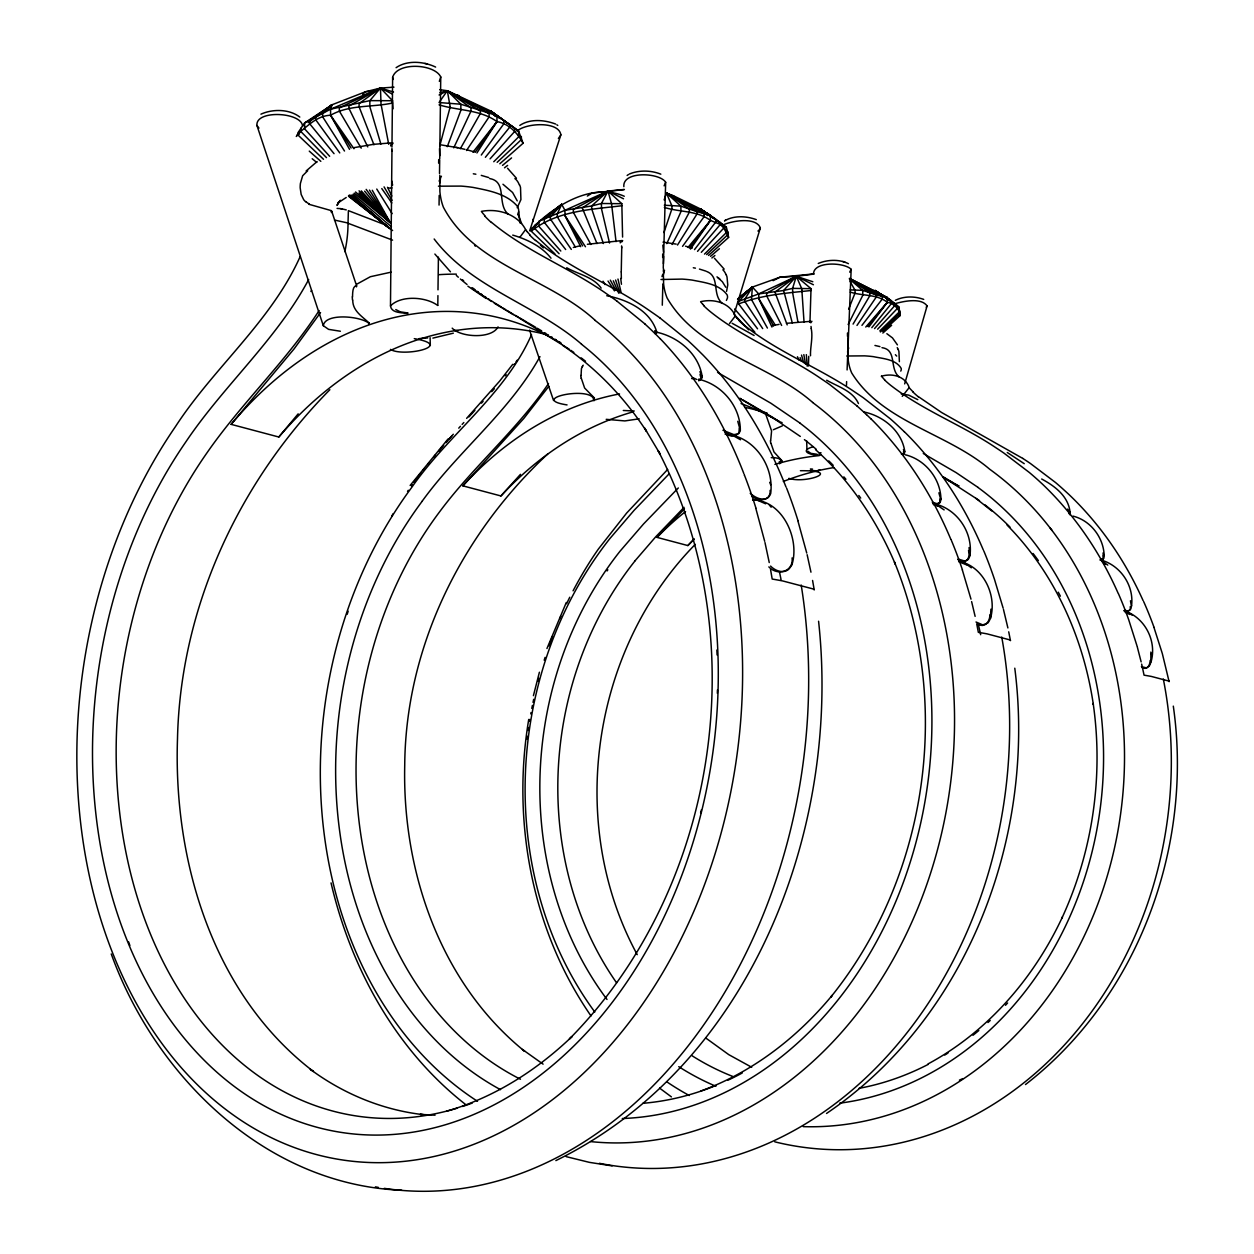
<?xml version="1.0" encoding="UTF-8"?>
<svg xmlns="http://www.w3.org/2000/svg" width="1254" height="1254" viewBox="0 0 1254 1254"><rect width="100%" height="100%" fill="white"/><g stroke="black" fill="none" stroke-linecap="round" stroke-linejoin="round"><path stroke-width="1.5" d="M393.96 87.169L380.464 88.062L365.557 91.746L332.122 104.725L330.586 109.192L330.586 115.243L349.537 149.336M439.511 173.522L439.684 160.183M407.519 313.484C401.985 312.481 391.452 313.328 390.48 305.945L391.953 150.872M439.746 155.731L439.496 148.615M323.501 159.274L297.935 134.993L297.935 132.767L304.644 122.908L332.122 104.725L326.51 110.038M300.741 128.221L300.725 131.404L297.935 134.993M391.938 148.27L391.938 149.79M391.969 146.89L392.627 77.34C397.142 61.65 434.527 63.797 440.75 76.949L439.715 159.054M663.554 256.318L663.256 268.074M437.803 305.271L437.928 295.63M437.991 289.846L438.414 257.101M439.057 205.076L439.182 195.436M567.059 404.917C526.382 398.662 594.239 384.9 594.02 400.747M882.785 331.385L899.902 315.773L899.071 307.214L887.174 297.464L849.413 278.31M662.284 305.192L662.864 283.968M663.413 263.669L665.655 182.269C659.808 172.503 622.298 170.748 623.849 186.674M1150.921 653.553L1150.859 656.014A23.246 3.198 -82.9 0 0 1151.078 661.783C1156.831 641.938 1145.89 619.319 1126.672 611.638L1125.12 611.529M808.407 366.011L808.752 356.34M809.99 321.494L811.024 288.671L796.321 276.319L779.972 277.212L752.369 287.088L739.139 297.794M806.651 440.922L806.933 448.869M781.885 460.673L773.969 451.957L770.959 443.305M813.501 274.093C813.423 260.91 844.522 262.29 851.168 269.312L847.093 369.946M846.466 385.464L846.622 381.592M792.12 557.889C793.657 571.824 777.527 576.229 768.859 566.902M899.902 315.773L899.902 310.945M519.971 222.946L518.67 210.327A60.239 21.067 0.4 0 0 517.244 206.111C506.381 193.586 488.511 190.483 473.009 187.41A60.521 21.24 0.5 0 0 461.049 186.094L438.43 186.188M810.774 322.811L811.918 321.29M583.188 365.196L581.448 368.504L581.072 375.542M440.75 76.949L439.339 81.338M847.892 346.088L848.253 335.649M990.738 611.905L990.942 609.162M939.826 498.967L939.748 502.446L938.07 504.124L933.007 503.826M439.276 181.36L439.386 180.137M390.433 349.396C403.224 357.5 455.876 345.775 414.275 338.643M302.575 126.215C301.916 112.092 255.252 109.474 256.945 125.494L323.313 325.695L328.595 329.363L340.383 331.244M770.113 490.377C771.053 501.459 757.761 501.851 751.522 495.847M990.472 618.347C997.275 595.525 983.34 566.197 959.263 561.431M526.993 738.951L527.323 736.27M528.733 719.42C511.601 821.292 531.9 930.468 590.995 1015.928M528.106 730.533L528.545 727.461M665.655 182.269L664.118 185.827M621.247 271.805L621.733 248.261M990.002 614.632C989.861 620.056 986.616 626.953 980.032 625.182L977.101 623.489M621.216 271.993L621.357 278.498M791.995 564.613C800.052 538.17 782.057 500.127 752.619 499.907M899.369 361.669L898.93 351.59A18.575 17.964 25.5 0 0 898.648 350.665L898.146 349.302M851.168 269.312L849.71 272.134M529.501 721.363L529.815 719.435M530.771 713.918L531.022 712.538M533.201 221.519L533.169 219.137M531.806 708.416L532.401 705.391M529.69 230.814L560.867 134.836C558.845 120.76 525.301 123.096 517.009 131.168M384.806 224.685L348.393 210.641L348.016 223.243A94.677 63.531 -73 0 1 344.85 251.646M533.028 702.365L533.671 699.34M621.655 241.991L622.689 240.58M518.592 211.754L517.667 214.591M390.48 305.945C400.951 294.972 426.141 296.743 437.74 305.49M533.42 695.656L539.408 672.222M662.551 274.798L662.002 276.585M439.668 146.263L450.186 106.872L447.333 90.743L439.762 89.661M734.295 313.484L760.347 227.946C756.146 216.707 731.881 220.641 722.555 225.203M904.683 383.896L927.082 305.929C921.251 297.464 903.789 301.117 894.4 303.876M1150.153 660.497C1150.106 664.354 1147.927 669.432 1143.146 668.225L1142.175 667.614M765.159 412.582L771.586 430.906L770.661 440.718M813.752 274.093L796.321 276.319L792.591 288.373L792.732 293.264L797.936 322.027M664.15 199.919L666.454 193.053L673.649 195.843L700.453 208.932L726.317 227.193L728.637 237.382L708.541 255.44M663.93 232.586L671.956 208.728L671.893 205.844L666.454 193.053L710.344 215.061L710.469 220.422L690.484 249.076M531.524 334.693C505.08 394.916 448.446 434.307 411.594 487.602A397.847 315.209 -81.8 0 0 477.492 1101.278M726.552 291.398L727.759 284.893L727.022 277.103A20.707 20.033 15.8 0 0 726.724 276.068L726.176 274.563M447.286 146.671L460.876 110.274L460.829 104.207L447.333 90.743L439.935 92.655M560.867 134.836L558.391 138.489M546.948 648.522L566.306 602.469M300.192 256.506C271.146 321.494 213.682 367.657 175.372 426.736A450.672 329.677 -81.4 0 0 189.401 1076.59A450.672 329.677 -81.4 0 0 673.226 954.09A450.672 329.677 -81.4 0 0 595.195 320.475M848.644 309.142L855.103 292.856L855.024 290.254L849.757 280.927M898.867 316.337L899.839 314.002M666.799 243.621L680.985 211.55L680.859 206.126L666.454 193.053L704.137 213.682L710.344 215.061M392.439 144.038L393.098 143.066M296.822 135.244L300.913 130.322M453.76 147.831L470.971 111.167L470.955 107.938L447.333 90.743L439.104 94.99M760.347 227.946L759.407 229.592M338.596 202.113L336.981 205.405L340.367 200.295L338.204 202.787L346.214 197.489M848.143 324.52L862.846 295.223L862.689 290.348L849.46 279.078M819.724 469.717L817.106 470.814M308.672 279.548C276.491 339.803 223.792 385.401 185.921 441.769A423.899 309.863 -81.4 0 0 197.207 1053.015A423.899 309.863 -81.4 0 0 651.97 940.813A423.899 309.863 -81.4 0 0 581.464 344.207M539.972 356.622C509.594 411.563 458.572 450.782 422.096 501.286M624.414 189.448L607.986 191.063L601.434 203.493L601.528 208.932L609.522 243.041M927.082 305.929L926.236 307.214M672.066 244.514L689.386 212.083L689.324 209.199L666.454 193.053L697.099 211.722L704.137 213.682L704.199 216.55L682.537 246.364M726.395 300.411L727.398 298.154A53.342 16.663 -1.6 0 0 727.085 294.815C719.341 284.141 704.356 282.542 692.302 280.112A53.546 16.788 -1.5 0 0 682.098 279.093L660.999 279.517M460.328 148.724L480.423 113.377L480.392 111.089L447.333 90.743L439.041 102.546L460.829 104.207L496.913 115.603L518.56 130.949L523.059 143.285L499.829 163.772M853.081 324.096L869.947 295.505L869.853 292.919L849.554 278.905L876.374 294.972L887.174 297.464L887.346 302.292L868.912 326.918M677.489 245.047L697.146 213.76L697.099 211.722L680.859 206.126L664.322 205.217M476.928 152.957L496.976 121.591L496.913 115.603L490.439 110.869L447.333 90.743L489.076 113.659L489.107 116.873L466.472 150.527M319.127 310.553C285.959 361.779 240.737 403.757 206.173 453.995A405.669 297.903 -81.5 0 0 146.765 924.762A405.669 297.903 -81.5 0 0 457.005 1108.222M320.538 312.591L294.094 348.878L231.112 424.354L278.811 437.019A396.123 296.054 -81.5 0 1 546.368 334.552M607.093 570.946L607.845 569.802M548.484 383.599C516.789 430.216 472.93 466.801 439.449 512.024A358.519 284.815 -81.8 0 0 520.457 1079.239M548.797 386.373L523.843 418.413L462.851 485.847L500.942 495.957A351.104 282.526 -81.9 0 1 633.113 411.829M856.984 325.429L876.436 296.79L876.374 294.972L862.689 290.348L850.118 289.909M407.534 491.38L408.318 490.267M517.212 360.196L515.88 362.061M475.658 151.593L496.976 121.591C508.889 123.66 517.714 133.159 523.059 143.285M411.437 485.831L412.237 484.718M481.285 155.041L503.889 123.707L503.857 120.525L490.439 110.869L486.881 111.59M413.82 482.524L416.109 479.42M514.015 364.616L514.642 363.77M519.987 237.147L525.598 229.576A64.001 43.075 -48.9 0 0 522.275 224.482C514.25 214.606 501.098 210.076 488.637 210.562A64.205 43.357 -48.9 0 0 481.395 211.377A98.752 70.224 -69.4 0 0 483.025 213.556L483.731 214.324A115.337 82.435 -68.2 0 0 484.859 215.719M417.268 477.868L420.764 473.244M689.324 248.104L710.469 220.422L720.298 224.466L723.84 228.009L728.637 237.382M729.467 323.595L735.314 315.992A56.994 33.764 -49.6 0 0 732.963 311.713C727.132 303.405 716.363 299.957 706.551 300.772A57.151 33.968 -49.6 0 0 700.61 301.681A87.122 67.183 -67.5 0 0 702.193 303.656L702.883 304.377M694.497 249.609L715.83 221.942L715.752 219.089L700.453 208.932L696.754 209.324M861.953 325.35L882.252 299.063L882.158 296.493L849.71 278.764M903.57 454.559L903.554 451.487M410.136 485.455L448.039 438.978M512.729 364.334L499.719 381.028L466.629 418.366M423.115 470.187L424.322 468.651M472.962 152.173L496.976 121.591C479.968 109.459 458.29 110.775 439.057 104.834M902.253 396.342L909.181 387.611A51.163 26.914 -49.8 0 0 907.52 383.975C903.256 376.874 894.274 374.225 886.421 375.228A51.289 27.055 -49.8 0 0 881.452 376.184M427.975 464.058L429.197 462.538M635.12 560.695L655.873 536.634L684.088 507.353M485.376 157.299L509.829 126.999L509.814 124.757L490.439 110.869L495.455 116.528M278.811 437.019L298.17 413.851M867.784 326.463L887.346 302.292L891.563 303.374L897.535 308.249L899.996 313.469L880.402 331.949M505.221 375.871L506.177 374.711M871.812 327.67L891.563 303.374L891.469 300.819L875.261 290.552L871.514 290.709M433.743 456.973L435.436 454.936M687.976 247.446L710.469 220.422C697.052 210.39 679.637 212.302 664.369 207.427M393.521 92.044L380.464 88.062L369.852 100.633L330.586 109.192L304.644 122.908L304.628 128.88L329.661 156.295M697.553 251.349L720.298 224.466L720.251 222.475L700.453 208.932L702.977 211.942M438.853 450.876L439.699 449.857M438.869 451.017L443.665 445.436M446.063 442.631L453.305 434.245M329.865 389.712C238.385 482.539 180.325 607.861 177.488 738.919C173.271 861.341 212.851 994.626 313.453 1071.48L310.24 1069.27C343.847 1094.178 383.802 1110.574 425.498 1114.9L420.168 1114.383L435.06 1115.182M865.762 327.028L887.346 302.292C876.64 293.875 862.438 296.163 850.181 292.057M494.295 388.771L491.74 391.671M500.942 495.957L520.488 474.325M517.197 207.741L520.912 199.605L520.52 187.614A23.34 22.462 5.8 0 0 520.206 186.454L519.611 184.777M448.948 439.182L452.067 435.64M874.54 328.579L894.964 305.38L894.901 303.578L875.261 290.552L877.878 293.42M306.133 170.983L317.09 161.562M812.811 281.727L796.321 276.319L783.64 290.505L758.701 293.906L738.606 301.383L738.684 303.938L757.557 328.814M490.063 158.866L514.751 131.388L514.72 128.237L490.439 110.869L495.738 116.293M458.745 428.163L460.437 426.282M462.13 424.401L463.823 422.535M481.458 403.161L483.088 401.358M468.949 416.908L470.658 415.027M471.19 414.447L474.905 410.356M694.261 539.251A313.923 267.478 -82.4 0 0 687.866 545.568L657.018 537.386L684.433 508.889M701.299 252.32L723.84 228.009L723.777 225.171L700.453 208.932L704.434 213.133M687.866 545.568L694.026 539.016M554.926 253.888L531.241 231.206L531.21 229.2C553.625 206.017 591.7 181.955 624.288 196.251M695.28 544.346C591.386 650.089 566.275 824.348 637.236 954.655M547.732 453.979C461.691 534.141 405.512 646.735 404.728 765.41C402.268 871.42 440.436 983.277 524.736 1051.354L522.401 1049.441L543.107 1064.16M877.643 329.175L897.535 308.249L897.441 305.71L875.261 290.552L880.716 295.772M738.606 301.383L752.369 287.088L758.701 293.906L758.842 298.765L771.947 327.043M667.661 469.451L626.655 513.058L598.487 548.907A364.632 307.967 -82.3 0 0 593.314 556.478L590.179 561.29A369.475 312.152 -82.3 0 0 573.078 590.838M669.087 473.871L634.085 510.347L609.805 538.656A354.521 298.593 -82.3 0 0 594.804 1012.009M678.32 487.963L643.506 524.015L620.056 551.18A333.564 280.818 -82.3 0 0 607.014 999.454M493.762 161.735L518.639 136.858L518.56 130.949L490.439 110.869L496.098 116.12M704.513 254.107L726.458 232.476L726.317 227.193L700.453 208.932L707.491 215.547M879.853 330.868L899.259 311.964L899.071 307.214L875.261 290.552L881.06 295.348M706.66 254.593L728.025 234.482L727.963 231.692L725.063 229.294M497.148 162.346L521.382 139.586L521.351 136.451M427.677 337.953L419.118 338.611M623.52 198.79L607.986 191.063L591.653 205.969L564.943 210.296L538.954 221.19L539.016 226.535L560.804 251.019M396.092 67.685C407.284 59.91 423.789 61.399 435.624 67.073M296.257 136.482L299.126 133.943M324.943 111.073L332.122 104.725L309.628 120.478L309.613 123.676L334.05 153.678M757.949 231.049L758.733 230.344M882.832 333.047L891.625 325.303M548.797 215.563L561.682 204.339L564.943 210.296L565.021 215.704L580.696 246.677M362.641 94.222L365.557 91.746L375.087 90.57M710.516 256.333L719.404 248.731M551.211 213.18L561.682 204.339L557.293 213.948L557.325 216.817L575.241 246.85M1025.49 1084.538C1138.444 997.196 1193.432 846.309 1173.305 706.127M502.509 165.387L511.569 157.91M531.241 231.206C556.635 210.797 590.728 209.512 621.874 205.75L621.827 203.697L607.986 191.063L564.943 210.296M321.714 113.252L332.122 104.725L322.654 113.597L322.654 116.81L344.505 151.013M531.21 229.2L537.025 224.466M548.625 214.998L561.682 204.339L550.365 216.989L550.381 219.011L571.307 249.405M737.665 299.095L752.369 287.088L751.475 299.534L767.417 328.062M737.587 299.126L752.369 287.088L744.672 299.455L744.719 301.273L762.698 328.611M711.88 257.963L714.905 255.502M539.126 222.021L534.627 225.563L534.659 228.4L559.096 253.716M542.136 219.669L561.682 204.339L544.236 219.419L544.267 222.272L565.679 249.53M504.516 167.801L507.619 165.403M519.814 125.416C530.113 118.534 544.534 119.82 555.632 124.052M356.92 284.109L370.385 276.711L391.107 272.149M308.202 122.626L332.122 104.725L315.647 117.374L315.632 119.647L339.756 152.925M813.407 284.752L796.321 276.319L774.956 292.135L787.198 324.896M724.765 220.72C734.076 215.296 746.475 216.001 756.303 219.638M724.514 220.892L725.533 220.14M826.527 1113.458C968.417 1017.386 1036.196 835.321 1014.784 668.194M392.33 94.05L380.464 88.062L359.099 103.58L359.099 106.825L373.958 144.79M627.125 175.466L628.254 174.698M616.043 241.63L611.56 203.838L607.986 191.063L582.248 207.945L597.014 243.621M587.327 196.063L591.998 193.085L624.053 189.605M779.471 463.776C786.65 459.293 774.737 457.114 771.226 457.663M928.038 1063.925C987.76 1031.838 1033.954 978.073 1062.42 917.05L1061.966 918.022C1092.704 851.45 1103.63 776.022 1093.174 703.447L1093.331 704.45C1083.456 637.863 1054.724 573.203 1007.056 525.05M895.325 300.317C903.946 296.007 914.793 296.101 923.712 299.392M307.685 170.763L302.653 175.748L300.411 183.382A37.808 35.504 24 0 0 300.176 187.802L301.164 194.448L303.672 199.668A15.283 14.186 12.4 0 0 305.631 201.753M260.942 114.161C272.776 108.832 289.235 108.941 299.784 117.045M804.033 322.043L801.776 288.749L796.321 276.319L766.617 293.279L766.68 295.866L781.634 325.444M393.051 108.816L392.518 100.712L380.464 88.062L348.91 105.994L348.91 108.283L367.783 146.906M939.81 502.666L936.832 503.622L932.271 502.211M773.342 429.746L782.324 425.874M607.986 191.063L573.313 209.387L573.36 212.287L590.9 244.514M629.132 174.118C638.96 169.901 650.967 170.23 660.827 174.165M818.266 263.465C827.546 259.515 839.318 259.076 848.441 263.685M555.867 1160.608C751.099 1064.991 841.23 829.113 818.58 621.247M773.122 280.661L779.972 277.212L813.909 273.905M388.709 144.32L381.028 104.176L380.464 88.062L339.364 107.875L339.364 111.104L361.215 148.16M758.701 293.906L796.321 276.319M698.697 380.808L701.19 379.084L700.045 374.429M738.684 303.938C761.774 294.831 786.572 293.123 811.087 290.52M330.586 109.192L380.464 88.062M700.829 1091.011C752.541 1072.248 797.34 1037.513 832.186 995.331L830.681 997.228C927.364 877.549 952.617 704.403 894.447 562.027L895.34 564.206C877.079 521.021 850.541 481.019 815.523 449.622M639.211 418.82L624.868 420.921L606.215 419.338M1069.96 514.595L1070.085 514.548A22.541 1.097 79.4 0 0 1070.038 512.102C1068.345 496.192 1054.786 486.035 1041.682 479.012M453.337 333.172L432.881 338.11M446.612 1111.185C494.045 1097.626 536.618 1070.43 572.059 1036.494L569.347 1039.033C718.072 888.647 755.801 638.396 658.193 450.782L660.027 453.901L644.556 428.037L646.515 431.36C624.508 397.565 596.12 368.033 562.701 345.383M812.984 446.8C797.121 451.377 813.438 456.268 820.853 454.794M573.313 247.461L580.006 245.8M698.306 379.554L700.625 379.335A29.093 5.455 78.1 0 0 702.224 376.952C698.917 353.534 677.568 336.229 655.278 331.918M846.795 355.995L864.539 355.854A48.138 13.402 -2.8 0 1 873.395 356.653C882.847 358.644 895.795 359.208 901.203 368.41A47.981 13.308 -2.9 0 1 900.764 371.106M353.471 147.737L373.473 144.351L392.345 142.784M772.15 325.617L779.047 324.394M457.867 330.711L454.136 330.413M587.389 244.295L622.25 240.549M753.043 500.001L756.867 499.923L765.661 503.826M786.446 323.328L810.868 321.322M392.533 103.016C371.921 107.546 349.552 104.443 330.586 115.243C318.265 115.65 309.534 124.193 300.725 131.404L326.51 157.659M388.521 188.131L391.969 187.928M800.413 470.72C843.613 470.266 806.024 484.044 788.844 478.354M392.518 100.712L369.852 100.633L369.852 106.747L380.887 144.132M621.827 203.697L601.434 203.493L591.653 205.969L591.7 208.869L603.346 243.542M811.024 288.671L792.591 288.373L783.64 290.505L792.356 323.156M901.438 454.199L904.15 453.807A25.441 2.853 79 0 0 904.761 451.393C901.83 430.984 883.161 415.905 863.896 411.97M623.301 410.481L634.242 411.014M1100.04 559.989L1103.065 559.143L1102.956 555.052M725.031 434.009C753.936 436.063 774.329 465.908 770.693 493.606A29.877 6.96 -84.2 0 1 767.809 497.869C761.993 501.177 754.673 497.336 750.221 493.277M816.667 470.799L810.178 470.454M337.075 208.399L340.931 208.697M817.091 454.277L810.868 453.352L807.811 451.189M408.067 313.014L400.261 311.838L395.794 309.581M958.667 561.698L966.85 564.958M401.703 1190.234C266.036 1185.046 155.559 1076.669 111.245 953.949M933.086 503.528C956.457 507.917 973.245 532.135 969.953 555.6M663.037 242.132L676.172 244.107M439.919 144.696L457.867 147.753M691.644 378.52L694.026 378.849M341.605 208.807L346.261 209.888M340.477 208.634L341.997 208.854M612.14 1165.891L589.427 1162.364L566.181 1156.643M426.862 63.782L424.84 63.468M901.25 393.944L908.821 395.151L917.803 399.665M473.307 173.789L475.877 174.212M489.734 178.585C507.415 181.611 496.788 203.744 507.87 213.901M606.748 295.74C627.188 299.565 650.826 310.647 656.908 332.514M693.305 267.76L695.421 268.152M1124.524 610.181L1128.067 611.043L1130.465 609.569A23.105 1.834 -83.2 0 0 1131.547 605.76C1134.227 585.383 1120.23 564.99 1100.385 559.848L1107.784 565.099M667.912 194.731L673.649 195.843M726.082 434.495L732.179 436.298M874.947 345.446L879.932 346.606M881.97 347.671C897.347 349.756 889.133 368.582 899.008 376.78M1100.667 559.425L1103.708 558.579A22.838 1.63 88 0 0 1104.178 555.444C1103.551 537.496 1090.572 520.457 1073.001 516.115M451.174 93.846L458.76 95.445L461.174 98.314M512.729 235.109C526.837 239.2 541.775 246.364 551.008 258.214M933.572 504.719L937.553 506.052M1125.246 612.265L1129.744 614.46M456.19 147.361L464.983 149.367M842.751 261.49L844.757 261.945M1162.364 653.742L1169.104 681.659A54.721 3.574 6.5 0 0 1169.136 681.141L1151.438 676.455A55.364 3.621 6.5 0 0 1144.056 675.169L1142.457 667.63M812.576 580.461L814.238 589.913A69.236 6.066 7 0 0 812.796 588.863L782.778 580.963A70.13 6.16 7.1 0 0 772.198 579.05L770.52 569.347M1008.718 631.828L1010.458 640.637A61.101 4.624 6.7 0 0 1009.909 639.901L987.117 633.881A61.838 4.687 6.7 0 0 978.355 632.345L976.803 624.335M481.27 175.372L488.778 177.582M685.53 246.192L692.349 248.01M466.99 149.822L475.282 152.157M699.45 269.077L706.018 271.146M905.247 454.779C925.233 459.56 940.704 478.809 940.97 499.437A25.801 3.558 87.6 0 1 939.81 502.65M698.807 379.319C721.975 384.508 740.487 406.515 740.33 430.483A29.5 6.458 86.8 0 1 738.151 433.837L733.872 434.636L722.931 430.263M696.66 379.445L693.164 377.815M706.77 271.538C720.094 276.538 711.99 294.361 721.975 303.06M782.104 422.645L779.863 421.846A358.769 285.191 -81.8 0 0 741.083 403.6M944.356 478.401A320.021 270.19 -82.3 0 1 957.319 485.298L959.091 485.925M392.58 240.141L346.527 222.695L336.025 220.406A13.763 4.64 1.8 0 0 334.505 220.296M958.307 559.08L964.812 561.071L968.135 559.582A26.13 3.887 -83.5 0 0 969.953 555.522A26.052 1.975 89.3 0 1 969.264 549.926L969.06 547.559M566.73 267.776C578.078 274.203 593.456 276.993 601.152 288.122M1141.438 666.595L1146.501 667.927L1149.275 666.062A23.324 1.724 -74.3 0 0 1151.094 661.704M751.71 1067.264L728.746 1054.63L705.971 1038.155M826.684 380.228C837.876 386.64 852.892 390.919 858.457 403.553M732.164 323.297L754.109 335.476M849.695 278.686L887.174 297.464M447.333 90.743L496.913 115.603M309.017 204.308L331.526 210.688L356.7 286.069M740.534 439.762L731.145 434.542M724.828 432.269L729.013 434.699L735.926 435.436L738.919 432.818L739.28 428.225M923.289 453.509L956.097 472.601L978.042 487.398M739.891 398.223L741.239 398.991M742.587 399.76L771.539 416.657M740.895 399.148L774.862 419.149L800.303 436.439M717.554 372.375L770.912 403.255L800.005 423.084M957.758 559.441L960.83 561.306C967.649 563.657 970.392 555.851 968.496 550.569M943.321 476.912L953.824 483.151M518.341 317.121L515.535 315.475M519.767 317.952L526.931 322.153M943.353 477.225L979.499 500.644M528.404 323.015L535.74 327.357M513.356 314.676L494.123 303.123M507.118 310.49L569.347 349.286M537.214 328.234L541.634 330.868M505.723 309.66L502.948 307.998M1007.244 452.475L1024.252 463.698M501.569 307.152L495.001 303.107M544.581 332.655L546.054 333.564M954.702 483.683L957.319 485.298M772.464 417.221L773.389 417.801M962.806 561.604L971.364 567.811M547.528 334.457L548.5 335.053M774.314 418.366L775.238 418.946M551.415 336.871L552.387 337.483M1132.331 615.275L1126.672 611.638M776.163 419.51L777.088 420.09M778.013 420.67L778.938 421.266M493.684 302.292L491.098 300.647M491.505 301.493L471.629 288.028M555.287 339.317L556.259 339.928M886.86 333.705L892.456 337.875L897.425 344.866M1022.731 458.4L941.582 412.488L918.383 396.64M559.174 341.793L560.13 342.42M488.511 298.985L489.797 299.816M502.964 184.244L512.588 192.489L517.228 200.875M934.998 503.732L944.137 509.908M484.671 296.446L485.941 297.292M810.523 355.76C810.084 347.468 813.125 337.639 811.228 328.579M467.914 286.194L486.129 298.499M480.862 293.859L482.132 294.737M1123.819 610.635L1124.838 611.356C1127.754 612.344 1131.421 609.977 1130.215 606.717M392.612 230.548L348.471 196.22M570.836 350.336L573.799 352.437M477.319 291.383L478.495 292.213M556.886 124.82L557.779 125.447M716.974 276.852L722.398 281.774L725.752 287.229M659.917 317.92L688.117 340.712A452.255 339.019 -81.3 0 1 698.102 350.211L703.039 355.086A457.82 342.781 -81.5 0 1 786.023 487.069M812.67 402.456C768.138 363.174 698.243 351.716 667.128 298.013A54.33 41.821 -67.6 0 1 663.632 284.109L663.382 274.642A12.274 5.847 78.3 0 1 664.526 270.3M976.004 622L982.822 624.915L987.901 622.972A26.381 3.778 -74.5 0 0 990.488 618.285A26.303 1.756 -83 0 1 990.77 611.764M616.717 300.944L645.167 324.128M474.984 289.69L472.664 287.965M659.62 1088.127L671.423 1096.905M514.892 178.601L515.974 179.463A15.894 14.593 -74.1 0 1 519.313 184.902M1102.297 561.792L1105.072 564.316M595.242 320.413C549.095 277.808 474.059 265.582 443.352 207.129A61.524 43.639 -69.4 0 1 439.888 191.627L439.841 181.031A14.013 7.555 75.2 0 1 441.424 176.25M581.511 344.129C535.803 304.612 471.504 288.232 434.166 238.997M581.166 357.86L585.54 361.246M975.863 498.34L991.867 510.989M714.466 258.246L724.185 269.14M467.037 284.517L460.343 279.015M348.534 195.64L389.602 228.447L352.029 195.154M466.504 1105.197C396.264 1050.742 350.979 968.621 331.04 882.894M348.863 195.42L389.602 228.447L369.162 210.829M358.111 202.725L361.105 205.17M364.099 207.631L389.602 228.447L351.073 195.263M312.199 158.741L316.713 162.424M354.239 193.147L390.276 222.648L372.281 190.263M700.453 208.932L707.695 214.92M490.439 110.869L499.264 118.174M349.662 195.028L389.602 228.447L364.271 207.239M717.931 277.542L718.777 278.247M719.059 278.482L719.937 279.219M353.142 194.198L391.467 226.849M744.97 325.821C778.687 352.766 819.897 368.002 855.338 392.377A516.162 409.98 -85.2 0 1 863.426 397.863L890.183 418.711A400.653 323.203 -81.7 0 1 899.651 427.332L904.338 431.752M462.538 279.83L463.635 280.771M856.937 405.873L829.897 384.712A527.417 414.369 -84.7 0 0 821.746 379.116C785.976 354.396 744.327 339.003 710.328 311.666A137.109 106.465 -63.5 0 1 703.823 305.819M309.268 151.123L320.836 161.343M355.556 191.987L390.276 222.648L369.475 190.091M540.49 245.267L543.405 247.853M535.615 240.313C570.695 269.485 614.35 285.598 651.39 311.948A582.169 429.244 -84.3 0 1 659.917 317.905M491.458 222.287C526.743 251.866 570.836 268.152 608.127 294.878A596.575 433.21 -83.9 0 1 616.717 300.929M456.315 275.394L458.321 277.228M866.53 414.604L871.232 419.149M507.572 168.271L516.46 178.272M359.02 192.975L390.276 222.648L366.168 189.37M258.951 128.112L256.945 125.494M895.372 354.694L896.704 356.089M770.567 566.071C774.8 570.57 782.809 573.815 788.28 569.677A30.174 6.897 -74.9 0 0 791.995 564.551M1069.066 513.466L1069.772 514.595M655.262 333.752L660.2 338.768M359.067 190.843L390.276 222.648L364.616 191.157M450.468 271.805L434.872 254.045M734.107 314.472L748.716 329.833M361.293 190.906L390.276 222.648M736.913 317.889L737.571 318.641A99.568 78.312 -64.3 0 0 739.452 320.695M734.64 308.97L754.845 332.185M769.251 504.954L771.179 507.196M527.244 231.677L527.918 232.492A112.468 82.231 -66.5 0 0 529.878 234.749M356.575 285.771C352.374 285.708 352.656 293.734 352.531 296.963M353.957 148.724L330.586 115.243L351.104 148.05M381.796 188.586L391.812 202.944M737.744 421.328L740.33 430.483M585.461 246.756L565.021 215.704L582.593 245.941M608.033 281.068L614.491 290.881M654.76 330.695L655.732 332.216M376.749 189.056L392.141 213.65M775.223 325.052L758.842 298.765L773.624 326.056M384.069 186.893L392.016 200.358M603.064 281.225L605.024 284.58M392.627 185.09L391.64 180.842M610.306 280.144L615.855 290.317M368.927 322.827C362.218 316.416 352.609 310.945 352.75 300.145M369.225 323.61C361.826 316.243 325.115 312.512 323.313 325.695M797.45 356.763L799.206 360.227M387.502 187.285L391.797 196.063M1117.988 592.907L1117.878 592.672A369.413 312.465 -82.3 0 0 1042.779 484.452L1038.343 480.345A364.71 308.406 -82.4 0 0 1029.283 472.444L1003.827 453.039A470.626 392.831 -85.8 0 0 996.146 447.897C962.21 425.043 923.101 410.56 890.732 385.354A122.171 100.492 -60.6 0 1 884.556 379.931M613.3 280.802L618.739 293.185M983.277 549.957L983.23 549.816A405.622 326.855 -81.9 0 0 904.353 431.721M950.908 539.533L950.971 539.675A414.275 330.053 -81.8 0 0 871.248 419.118M769.69 482.304L770.661 484.734M800.099 357.625L801.541 361.262M518.341 215.124L521.586 223.384M744.327 474.874L744.28 474.733A470.25 346.919 -81.4 0 1 755.896 508.042M699.936 371.607L700.672 373.582M1153.931 627.329L1162.129 652.942M393.16 79.472L392.627 77.34M529.549 330.115L553.578 400.543M615.589 280.034L619.868 292.809M962.335 569.974L970.988 599.146M797.857 520.739L806.745 553.061M755.754 508.136L764.674 541.258M801.525 355.086L803.673 362.61M1137.002 645.888L1128.725 619.789A370.494 313.594 -82.2 0 0 1118.38 593.581M1137.237 646.719L1141.14 661.893M1003.137 608.174L994.563 579.614A406.641 327.435 -82 0 0 983.763 550.819M1003.466 609.444L1007.887 627.941M971.615 601.606L975.126 616.372M938.917 492.791L939.481 494.969A25.723 2.508 81.8 0 0 940.97 499.39M594.521 398.129L584.63 388.035L581.354 378.394M807.137 554.707L810.962 572.185M617.956 279.046L621.059 292.323M764.971 542.527L769.251 562.56M662.833 245.157L663.523 252.352M1141.657 664.103L1142.253 666.752M803.83 354.616L805.57 364.209M620.714 278.451L621.451 284.266M452.192 328.156C460.579 337.373 491.693 339.254 498.057 326.871M811.024 326.448L811.15 327.702A19.28 2.414 89 0 1 811.26 328.454M806.353 354.631L807.168 366.121M621.592 245.909L621.67 247.289M430.106 337.687L430.31 345.493M621.874 205.75L622.595 237.069M780.96 460.657A30.394 7.21 -2.8 0 1 779.142 461.974M770.724 443.258A30.127 19.515 65.1 0 1 770.426 440.656M821.056 452.835A31.162 7.132 -2.1 0 1 818.956 452.788M848.221 349.192A12.885 4.452 84.8 0 1 847.516 352.06M848.112 346.433A12.336 2.869 90 0 1 847.861 348.769M847.469 333.031A30.284 7.649 -86 0 1 847.5 336.323M809.614 322.356A12.979 2.053 74.4 0 1 810.413 321.385M897.221 347.64A12.665 12.195 -60.2 0 1 898.036 349.349M810.397 468.949A29.532 7.367 -2.3 0 1 812.561 469.09M1070.07 512.212A22.478 4.358 74.3 0 1 1067.624 509.077M1104.178 555.506A22.776 3.731 81.7 0 1 1102.956 553.045M1131.547 605.823A23.042 3.339 89.4 0 1 1130.45 600.76M594.192 398.129A33.905 9.06 -1.6 0 1 593.314 399.258M581.088 378.347A33.795 23.152 61.8 0 1 580.837 375.463M582.452 366.231A30.566 2.351 -53.2 0 1 582.248 366.654M621.686 246.881A21.694 1.019 88.5 0 1 621.749 247.869M663.774 271.899A14.515 3.95 84.8 0 1 663.194 275.269M663.523 268.622A13.888 2.147 89.6 0 1 663.335 271.397M662.692 253.982A34.015 5.925 -86.4 0 1 662.676 257.525M620.244 242.884A14.656 3.245 73.3 0 1 621.232 240.596M722.868 269.798A14.123 13.324 -69.2 0 1 726.003 274.642M904.761 451.424A25.362 3.354 74.5 0 1 903.413 449.575M369.303 322.827A38.498 11.458 0.3 0 1 368.942 324.049M352.499 300.098A38.466 27.745 56.5 0 1 352.296 296.885M356.434 286.414A34.344 6.019 -53.4 0 1 356.434 286.852M332.075 211.691A39.47 8.48 -51 0 1 332.122 212.694M331.181 210.97A32.385 7.932 -42.3 0 1 331.15 211.989M309.236 203.963A16.036 13.888 17.7 0 1 305.819 201.596M392 151.326A24.704 1.129 87.4 0 1 391.985 150.261M440.358 178.789A16.553 3.057 84.4 0 1 439.982 182.818M439.825 175.246A15.8 1.003 88.8 0 1 439.778 179.04M438.712 159.571A38.623 3.119 -87.2 0 1 438.634 163.13M390.637 145.919A16.772 4.906 71.3 0 1 392.047 142.893M656.532 333.266A28.56 2.931 68.2 0 1 655.701 332.153M702.224 376.921A29.014 1.646 74.4 0 1 700.625 373.41M475.344 246.129A173.397 124.46 -67.1 0 1 474.623 245.408M660.231 338.721A468.871 345.587 -81.4 0 1 743.873 473.636M645.136 324.19A462.93 341.041 -81.5 0 1 655.231 333.815M491.333 222.491A155.433 111.731 -65.8 0 1 484.671 215.954M801.196 585.022A472.178 350.759 -81.5 0 1 805.162 614.46A472.476 350.963 -81.5 0 1 384.304 1188.353M779.392 571.636A428.727 320.397 -81.5 0 1 781.054 579.552M527.213 231.708A96.15 70.6 -66 0 1 525.551 229.623M535.458 240.549A156.405 114.051 -66.2 0 1 529.69 235M786.619 488.182A458.948 343.33 -81.6 0 1 797.983 520.645M311.556 290.411A152.769 100.383 -72.9 0 1 310.914 291.477M231.112 424.354A405.904 298.311 -81.5 0 1 561.4 343.345M439.01 274.673A444.731 327.216 -81.5 0 1 456.299 274.124M378.347 1187.381A472.476 350.963 -81.5 0 1 375.369 1186.848M129.867 945.5A472.476 350.963 -81.5 0 1 128.66 941.958M716.849 649.995A405.669 297.903 -81.5 0 1 717.084 654.964M717.429 689.951A405.669 297.903 -81.5 0 1 717.351 693.305M701.394 809.849A405.669 297.903 -81.5 0 1 700.594 813.031M472.241 1103.065A405.669 297.903 -81.5 0 1 462.554 1106.467M951.457 540.552A415.482 331.26 -81.7 0 1 962.445 569.912M856.921 405.92A409.008 325.742 -81.9 0 1 866.498 414.651M703.964 305.631A101.762 78.751 -66.1 0 1 702.851 304.408M978.261 624.194A379.868 305.662 -81.9 0 1 980.659 634.696M1001.742 637.063A417.754 334.693 -81.9 0 1 1005.708 662.896A418.021 334.896 -81.9 0 1 599.412 1163.304M736.882 317.92A85.178 67.199 -63.7 0 1 735.283 316.008M744.86 325.993A138.316 108.518 -63.8 0 1 739.311 320.883M347.154 614.335A414.322 329.614 -81.8 0 1 348.173 611.231M391.812 515.958A414.322 329.614 -81.8 0 1 393.207 513.638M462.851 485.847A358.769 285.191 -81.8 0 1 619.539 393.928M744.782 407.331A351.104 282.526 -81.9 0 1 767.354 413.24M812.639 402.503A397.847 315.209 -81.8 0 1 933.431 864.037A397.847 315.209 -81.8 0 1 590.556 1141.595M799.974 423.147A374.288 296.352 -81.8 0 1 917.254 837.531A374.288 296.352 -81.8 0 1 622.298 1118.521M500.518 1089.663A374.288 296.352 -81.8 0 1 422.128 501.318M804.41 439.621A358.519 284.815 -81.8 0 1 816.276 449.324M828.8 460.892A358.519 284.815 -81.8 0 1 833.189 465.312M843.848 476.865A358.519 284.815 -81.8 0 1 845.917 479.263M858.802 495.487A358.519 284.815 -81.8 0 1 860.714 498.089M742.258 1072.969A358.519 284.815 -81.8 0 1 727.712 1080.305M715.673 1085.588A358.519 284.815 -81.8 0 1 642.91 1103.301M1050.241 528.2A345.242 291.868 -82.3 0 1 1052.122 530.505M884.666 379.805A90.68 74.488 -63.6 0 1 883.6 378.677L882.988 377.971A77.638 63.64 -65.2 0 1 881.421 376.216M1163.32 678.994A372.94 316.776 -82.4 0 1 1167.192 701.895A373.19 316.964 -82.4 0 1 774.784 1141.83M909.15 387.627A76.165 63.437 -60.8 0 0 910.67 389.383L911.329 390.041A88.971 73.955 -61.5 0 0 913.131 391.922M918.289 396.766A123.503 102.389 -60.9 0 1 913.006 392.063M1022.731 458.4A461.691 388.474 -86.3 0 1 1030.349 463.447L1055.554 482.539A358.048 305.772 -82.2 0 1 1064.458 490.377L1068.863 494.421A362.531 309.283 -82.4 0 1 1143.162 600.729M1143.679 601.622A363.456 309.863 -82.5 0 1 1154.009 627.298M538.091 681.361A370.463 312.685 -82.3 0 1 538.891 678.383M544.205 660.2A369.475 312.152 -82.3 0 1 545.098 657.378M549.017 645.81A369.475 312.152 -82.3 0 1 552.497 636.389M559.645 618.865A369.475 312.152 -82.3 0 1 560.757 616.31M566.589 603.707A369.475 312.152 -82.3 0 1 569.771 597.233M657.018 537.386A320.021 270.19 -82.3 0 1 685.546 511.538M774.894 464.388A320.021 270.19 -82.3 0 1 819.379 455.594M783.342 481.458A313.923 267.478 -82.4 0 1 833.8 467.585M848.707 347.938A10.894 4.577 80.3 0 0 847.892 351.904L848.253 360.415A48.451 39.658 -65.3 0 0 851.701 372.955C882.314 422.332 947.287 433.022 989.719 469.247A354.521 298.593 -82.3 0 1 1108.583 871.405A354.521 298.593 -82.3 0 1 803.234 1126.641M1150.811 652.096A343.314 293.608 -82.5 0 1 1151.783 655.246M962.79 1078.612A323.03 276.131 -82.5 0 1 959.404 1080.133M689.292 1095.526A354.521 298.593 -82.3 0 1 666.736 1081.779M978.01 487.461A333.564 280.818 -82.3 0 1 1093.943 843.848A333.564 280.818 -82.3 0 1 839.647 1103.191M715.893 1086.262A333.564 280.818 -82.3 0 1 678.759 1066.668M984.641 504.625A319.754 269.861 -82.3 0 1 1009.987 527.088M1033.045 553.469A319.754 269.861 -82.3 0 1 1038.359 560.601M1058.251 592.186A319.754 269.861 -82.3 0 1 1060.382 596.167M1007.605 1002.996A319.754 269.861 -82.3 0 1 1005.489 1005.269M990.221 1020.474A319.754 269.861 -82.3 0 1 987.98 1022.527M978.825 1030.506A319.754 269.861 -82.3 0 1 972.994 1035.271M947.993 1053.031A319.754 269.861 -82.3 0 1 944.732 1055.053M928.305 1064.332A319.754 269.861 -82.3 0 1 858.959 1088.362M732.602 1076.371A319.754 269.861 -82.3 0 1 692.192 1055.837M616.576 982.807A319.754 269.861 -82.3 0 1 635.151 560.726M752.369 287.088L738.747 298.138L752.369 287.088"/></g></svg>
